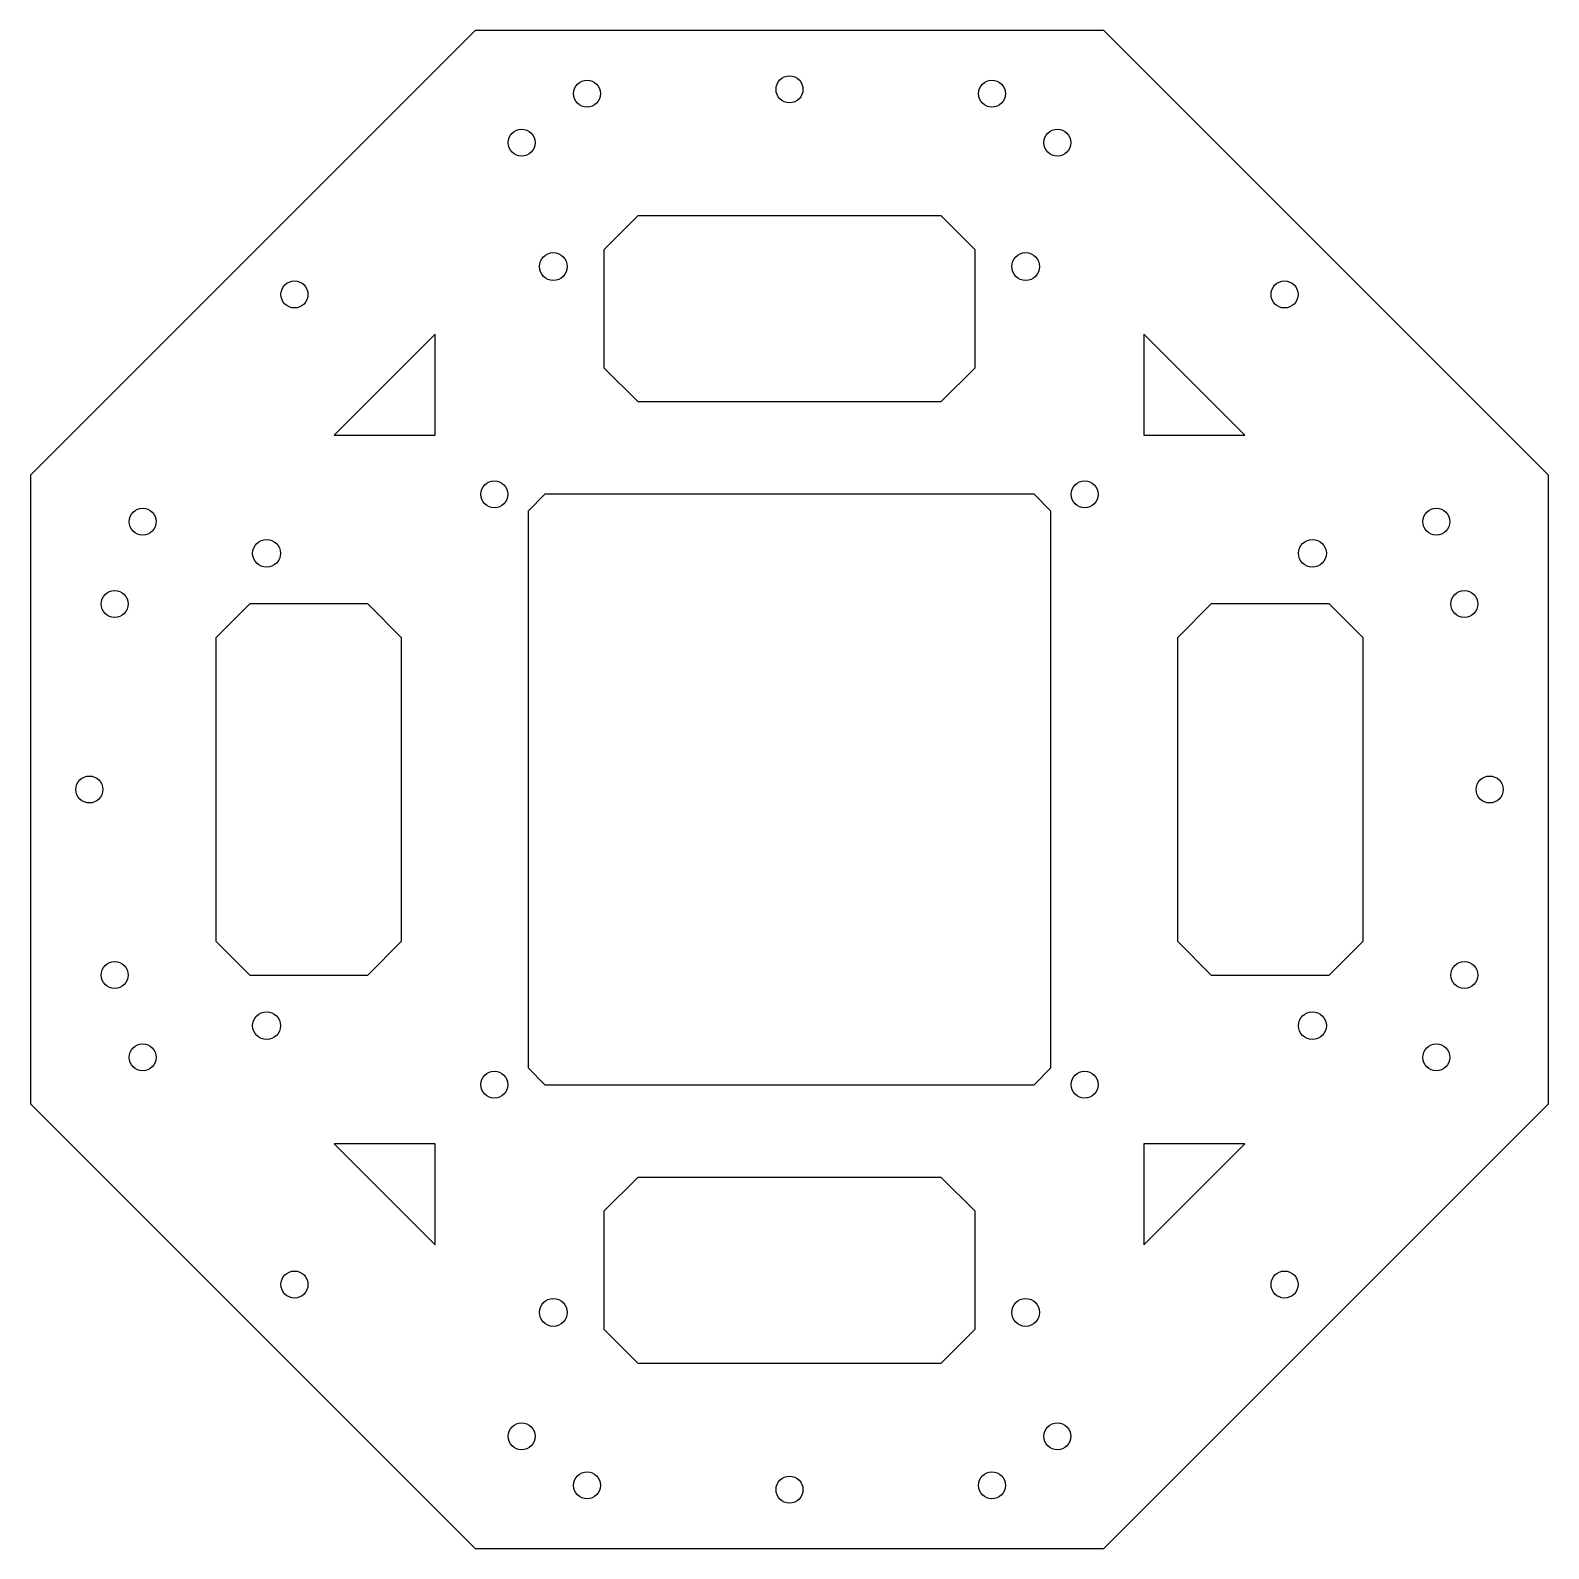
# Model space of a CAD drawing. Header units: millimetres. Extents: x -90 to 90, y -90 to 90.
import ezdxf

# ---------------------------------------------------------------- set-up
doc = ezdxf.new("R2010")
doc.units = ezdxf.units.MM

msp = doc.modelspace()

# ---------------------------------------------------------------- linework, layer by layer
at = {"color": 7, "linetype": 'Continuous', "lineweight": 25}
for p, q in [((-37.28, 90), (-90, 37.28)), ((37.28, 90), (-37.28, 90)), ((90, 37.28), (37.28, 90)), ((-18, 68), (-22, 64)), ((18, 68), (-18, 68)), ((22, 64), (18, 68)), ((-22, 64), (-22, 50)), ((22, 50), (22, 64)), ((-42, 54), (-54, 42)), ((-42, 42), (-42, 54)), ((42, 54), (42, 42)), ((54, 42), (42, 54)), ((-22, 50), (-18, 46)), ((18, 46), (22, 50)), ((-18, 46), (18, 46)), ((-54, 42), (-42, 42)), ((42, 42), (54, 42)), ((-90, 37.28), (-90, -37.28)), ((90, -37.28), (90, 37.28)), ((-29, 35), (-31, 33)), ((29, 35), (-29, 35)), ((31, 33), (29, 35)), ((-31, 33), (-31, -33)), ((31, -33), (31, 33)), ((-64, 22), (-68, 18)), ((-50, 22), (-64, 22)), ((-46, 18), (-50, 22)), ((50, 22), (46, 18)), ((64, 22), (50, 22)), ((68, 18), (64, 22)), ((-68, 18), (-68, -18)), ((-46, -18), (-46, 18)), ((46, 18), (46, -18)), ((68, -18), (68, 18)), ((-68, -18), (-64, -22)), ((-50, -22), (-46, -18)), ((46, -18), (50, -22)), ((64, -22), (68, -18)), ((-64, -22), (-50, -22)), ((50, -22), (64, -22)), ((-31, -33), (-29, -35)), ((29, -35), (31, -33)), ((-29, -35), (29, -35)), ((-90, -37.28), (-37.28, -90)), ((37.28, -90), (90, -37.28)), ((-42, -42), (-54, -42)), ((-54, -42), (-42, -54)), ((-42, -54), (-42, -42)), ((42, -54), (54, -42)), ((42, -42), (42, -54)), ((54, -42), (42, -42)), ((-18, -46), (-22, -50)), ((18, -46), (-18, -46)), ((22, -50), (18, -46)), ((-22, -50), (-22, -64)), ((22, -64), (22, -50)), ((-22, -64), (-18, -68)), ((18, -68), (22, -64)), ((-18, -68), (18, -68)), ((-37.28, -90), (37.28, -90))]:
    msp.add_line(p, q, dxfattribs=at)
for centre, radius in [((-24, 82.5), 1.6), ((0, 83), 1.6), ((24, 82.5), 1.6), ((-31.76, 76.68), 1.6), ((31.76, 76.68), 1.6), ((-28, 62), 1.65), ((28, 62), 1.65), ((-58.69, 58.69), 1.6), ((58.69, 58.69), 1.6), ((-35, 35), 1.6), ((35, 35), 1.6), ((-76.68, 31.76), 1.6), ((76.68, 31.76), 1.6), ((-62, 28), 1.65), ((62, 28), 1.65), ((-80, 22), 1.6), ((80, 22), 1.6), ((-83, 0), 1.6), ((83, 0), 1.6), ((-80, -22), 1.6), ((80, -22), 1.6), ((-62, -28), 1.65), ((62, -28), 1.65), ((-76.68, -31.76), 1.6), ((76.68, -31.76), 1.6), ((-35, -35), 1.6), ((35, -35), 1.6), ((-58.69, -58.69), 1.6), ((58.69, -58.69), 1.6), ((-28, -62), 1.65), ((28, -62), 1.65), ((-31.76, -76.68), 1.6), ((31.76, -76.68), 1.6), ((-24, -82.5), 1.6), ((24, -82.5), 1.6), ((0, -83), 1.6)]:
    msp.add_circle(centre, radius, dxfattribs=at)

doc.saveas('drawing.dxf')
